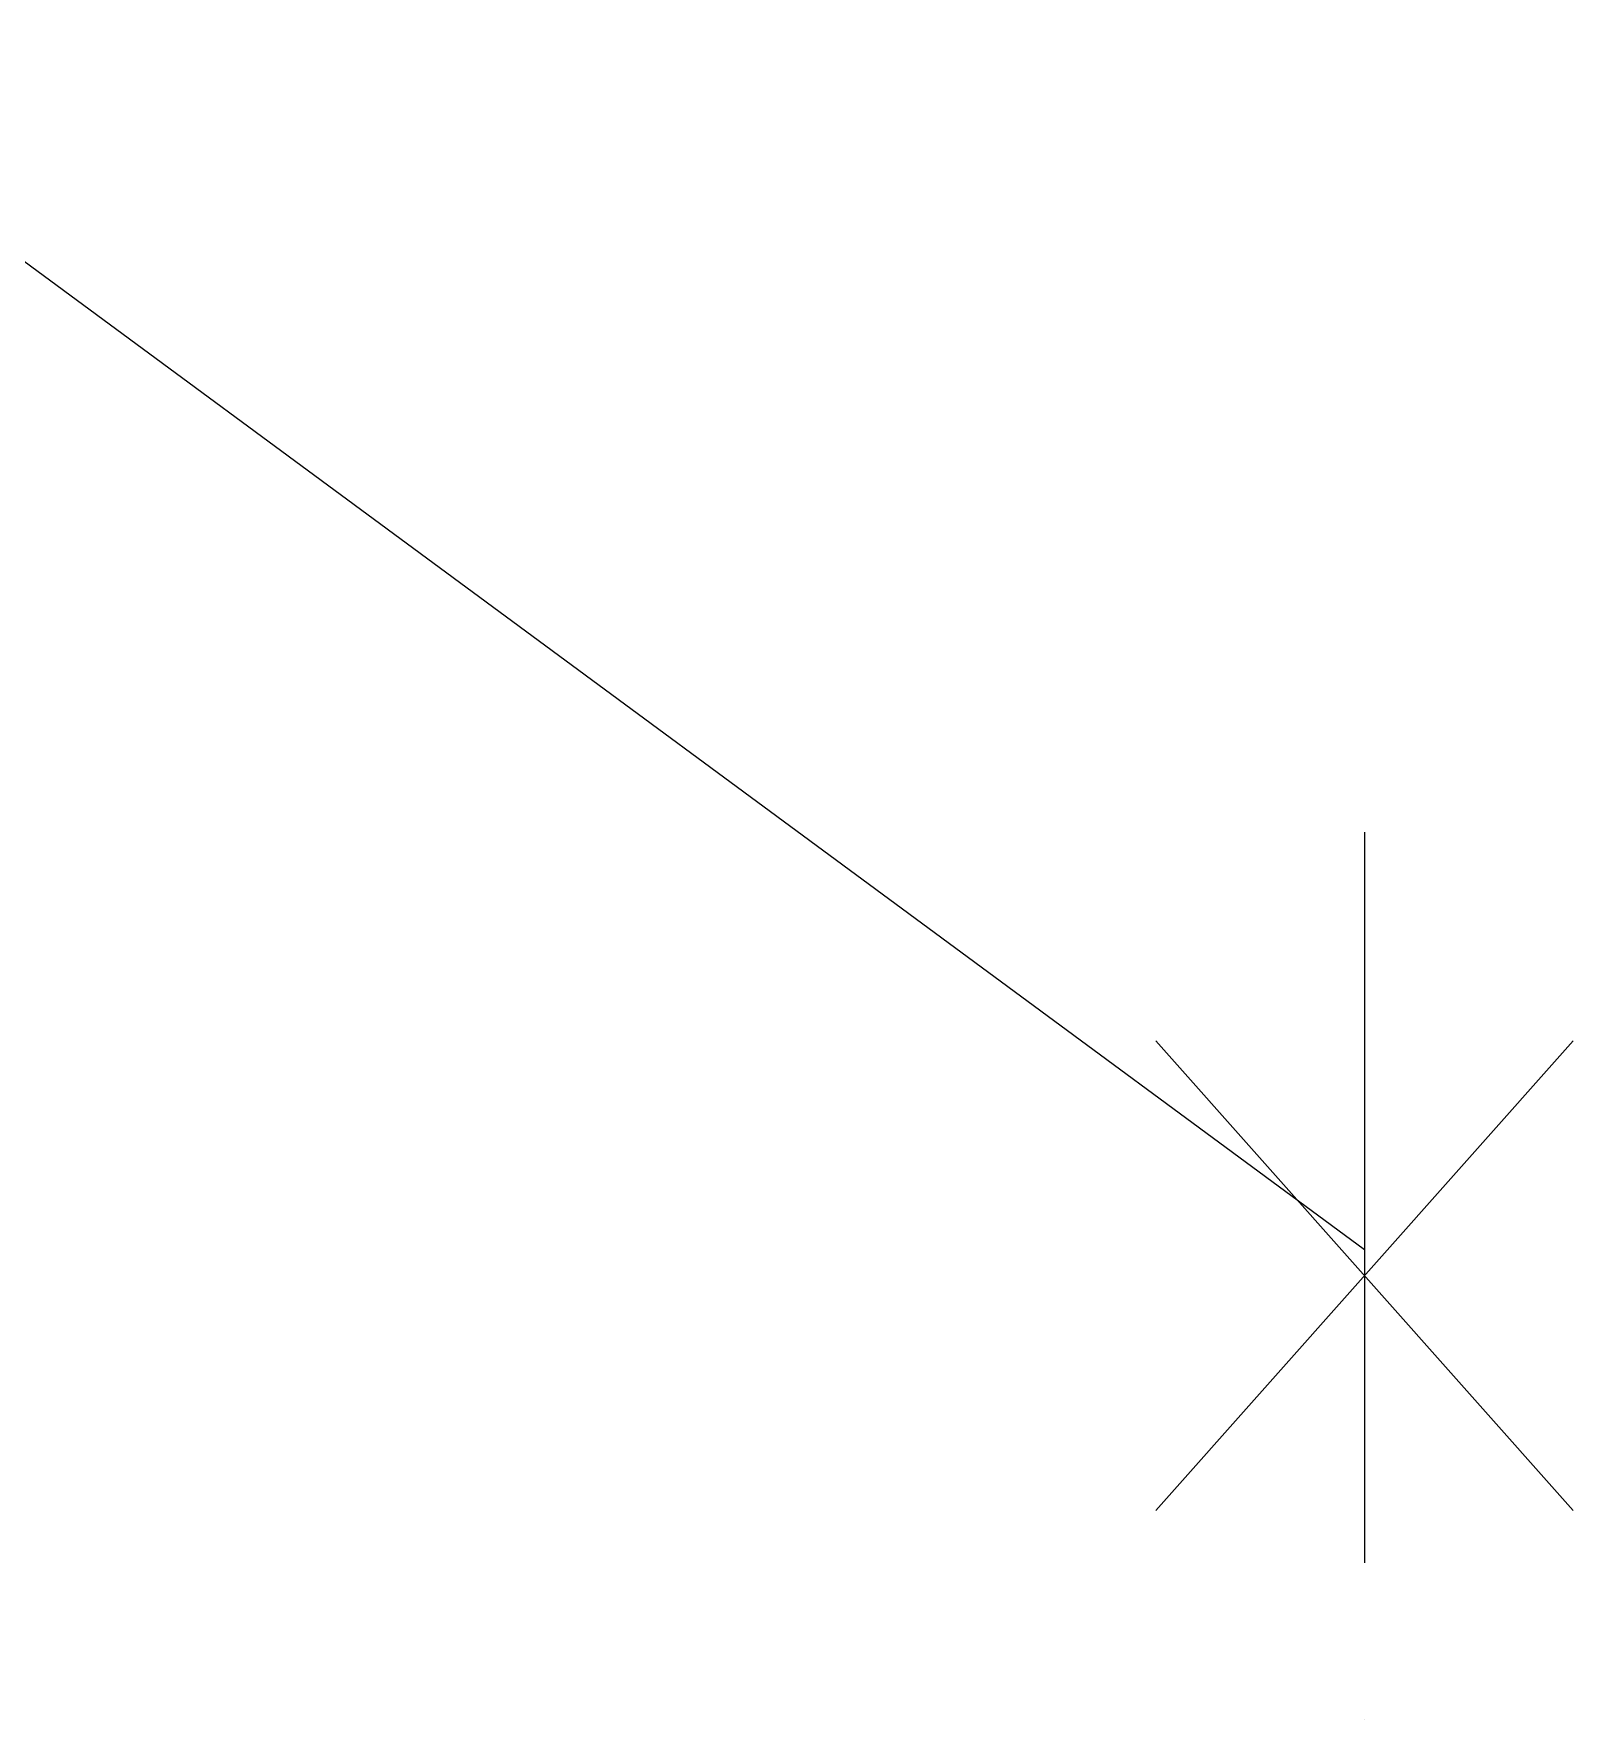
# Model space of a CAD drawing. Header units: millimetres. Extents: x -2210 to 6171, y -6737 to 5572.
# Drawn here: x -24.3 to 33.1, y 2994.3 to 3057.1 of the extents above; entities that cross this region are included whole.
import ezdxf

# ---------------------------------------------------------------- set-up
doc = ezdxf.new("R2010")
doc.units = ezdxf.units.MM
doc.layers.add('1', color=7, linetype='Continuous')

msp = doc.modelspace()

# ---------------------------------------------------------------- linework, layer by layer
at = {"layer": '1', "color": 0, "lineweight": 25}
for points in [[(-1618.687, 4223.883), (25.282, 3011.821)], [(25.282, 3027.385), (25.282, 3000.148)], [(33.064, 3019.603), (17.5, 3002.093)], [(17.5, 3019.603), (33.064, 3002.093)], [(25.282, 2994.311), (25.282, 2994.311)]]:
    msp.add_lwpolyline(points, dxfattribs=at)

doc.saveas('drawing.dxf')
